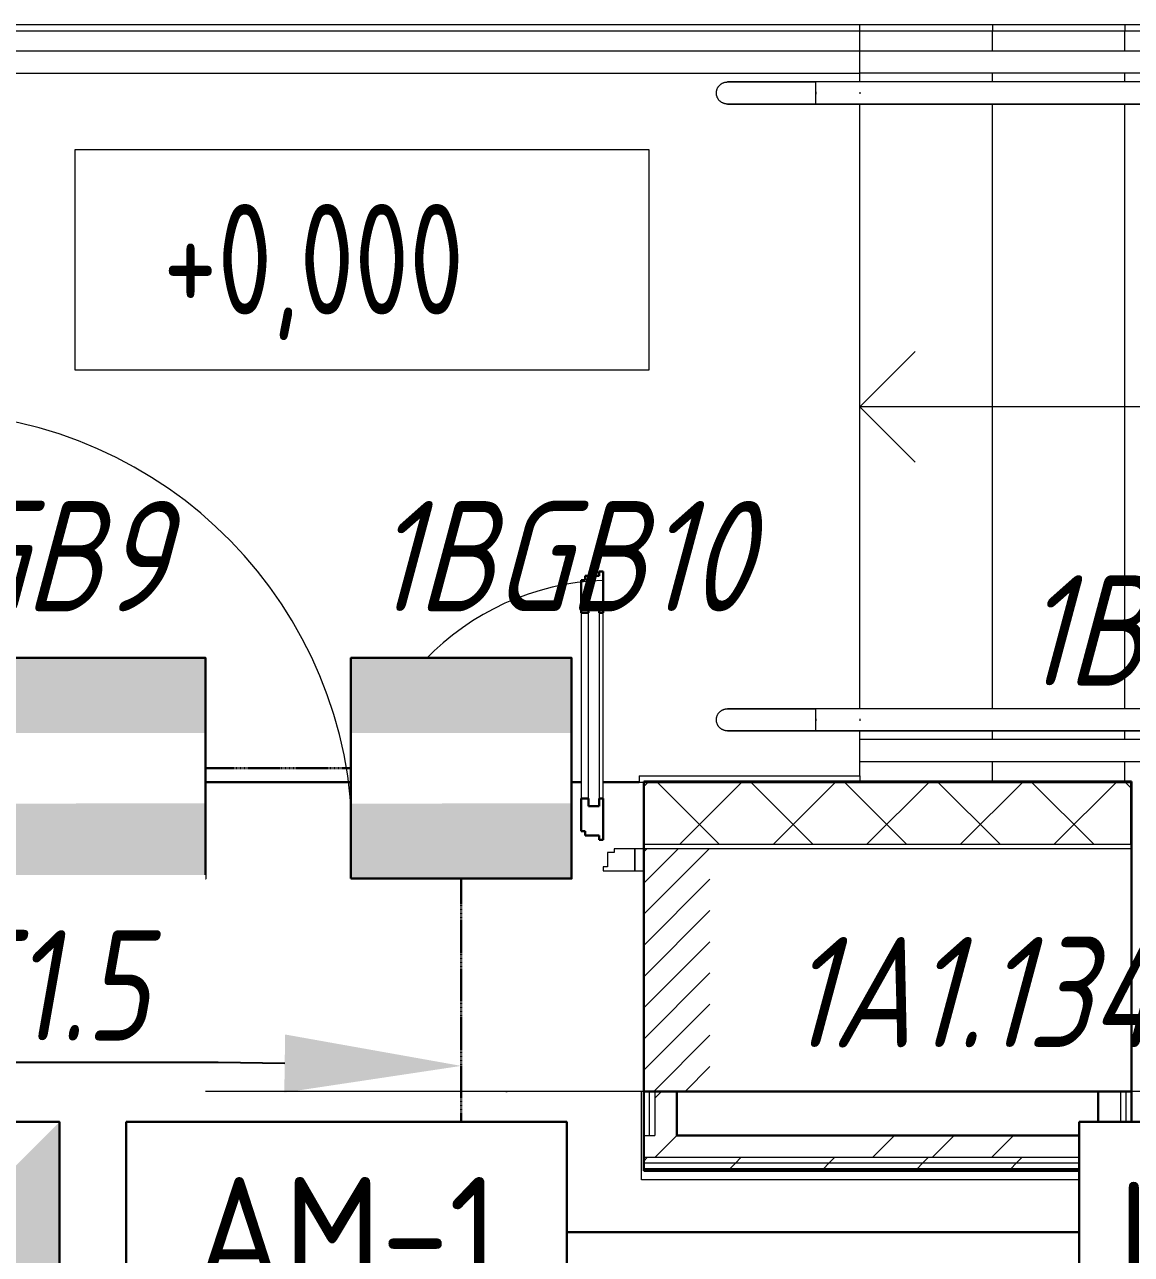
# Model space of a CAD drawing. Header units: millimetres. Extents: x -259793 to 1187961, y -549744 to 43070.
# Drawn here: x -26649 to -24141, y 26487 to 29273 of the extents above; entities that cross this region are included whole.
import ezdxf
from ezdxf import colors
from ezdxf.entities.mleader import LeaderData, LeaderLine
from ezdxf.enums import TextEntityAlignment as Align
from ezdxf.math import Vec2, Vec3

# ---------------------------------------------------------------- set-up
doc = ezdxf.new("R2010")
doc.units = ezdxf.units.MM
for name, pattern in [('ADSK_Линия сетки', [25, 20, -2.5, 0, -2.5]), ('ADSK_Штриховая_ш2 п1_5', [4.5, 3, -1.5]), ('штриховаяX2', [1.5, 1, -0.5])]:
    doc.linetypes.add(name, pattern=pattern)
for name, color, linetype, lineweight in [('RC-Выноски', 7, 'Continuous', 0), ('RC-Извещатели_охранные', 5, 'Continuous', 30), ('RC-Линии_связи-Адресные', 5, 'Continuous', 30), ('RC-Прочее_оборудование', 5, 'Continuous', 30), ('Аннотация', 7, 'Continuous', 18), ('Двери', 252, 'Continuous', 9), ('Лестницы', 252, 'Continuous', 9), ('лс', 5, 'Continuous', 30), ('Ограждение', 252, 'Continuous', 9), ('Оси', 252, 'Continuous', 9), ('Отметки', 7, 'Continuous', 9), ('Стены внутренние', 7, 'Continuous', 18), ('Стены наружные', 7, 'Continuous', 18), ('Стены штриховка', 7, 'Continuous', 9), ('Стрелки вверх', 7, 'Continuous', 18)]:
    doc.layers.add(name, color=color, linetype=linetype, lineweight=lineweight)
doc.layers.add('RC-Позиционные_обозначения', color=7, linetype='Continuous')
doc.layers.add('Двери открывание', color=7, linetype='Continuous', lineweight=9, true_color=0xc0c0c0)
doc.styles.add('GOST Common_3', font='', dxfattribs={"height": 3.5})
doc.styles.add('ISOCPEUR', font='isocpeur.ttf', dxfattribs={"width": 0.9, "height": 350})
doc.styles.add('RubezhCAD', font='', dxfattribs={"oblique": 10})
doc.styles.get("Standard").update_dxf_attribs({"font": ''})
doc.styles.get('GOST Common_3').set_extended_font_data('GOST 2.304 type A')
doc.styles.get('RubezhCAD').set_extended_font_data('GOST type A')
doc.styles.get('Standard').set_extended_font_data('GOST type B')

# ---------------------------------------------------------------- blocks, each defined once
blk = doc.blocks.new('RC-UGO-IOM-02')
at = {"layer": 'RC-Извещатели_охранные'}
blk.add_point((0, 0), dxfattribs=at)
blk.add_attdef('PSTN', text='', height=2.5, dxfattribs=at).set_placement((0.977, 2.603), align=Align.BOTTOM_LEFT)
blk.add_wipeout([(2.5, -2.5), (2.5, 2.5), (-2.5, 2.5), (-2.5, -2.5)]).dxf.layer = 'RC-Извещатели_охранные'
blk.add_wipeout([(-2.5, -2.5), (-2.5, 2.5), (2.5, 2.5), (2.5, -2.5)]).dxf.layer = 'RC-Извещатели_охранные'
h = blk.add_hatch(color=256, dxfattribs=at)
h.dxf.hatch_style = 1
h.paths.add_polyline_path([(2.5, 0.8), (2.5, 2.506), (-2.5, 2.499), (-2.5, 0.8)])
h = blk.add_hatch(color=256, dxfattribs=at)
h.dxf.hatch_style = 1
h.paths.add_polyline_path([(2.5, -2.5), (2.5, -0.794), (-2.5, -0.801), (-2.5, -2.5)])
blk.add_lwpolyline([(-2.5, -2.5), (2.5, -2.5), (2.5, 2.5), (-2.5, 2.5)], close=True, dxfattribs=at)
blk = doc.blocks.new('RC-UGO-AM-01')
at = {"layer": 'RC-Прочее_оборудование'}
blk.add_point((0, 0), dxfattribs=at)
blk.add_attdef('PSTN', text='', height=2.5, dxfattribs=at).set_placement((2.323, 2.403), align=Align.BOTTOM_LEFT)
blk.add_wipeout([(4.993, 2.499), (4.993, -2.499), (-4.993, -2.499), (-4.987, 2.499)]).dxf.layer = 'RC-Прочее_оборудование'
blk.add_wipeout([(-4.993, -2.499), (-4.993, 2.499), (4.993, 2.499), (4.993, -2.499)]).dxf.layer = 'RC-Прочее_оборудование'
blk.add_lwpolyline([(-4.993, 2.499), (4.993, 2.499), (4.993, -2.499), (-4.993, -2.499), (-4.993, 2.499)], close=True, dxfattribs=at)
blk.add_lwpolyline([(-4.993, 2.499), (-4.987, 2.499)], dxfattribs=at)
blk.add_lwpolyline([(-4.993, 2.499), (-4.987, 2.499)], dxfattribs=at)
at = {"layer": 'RC-Прочее_оборудование', "ltscale": 100, "style": 'ISOCPEUR', "width": 0.9}
blk.add_text('АМ-1', height=2.5, dxfattribs=at).set_placement((0, 0), align=Align.MIDDLE)
blk = doc.blocks.new('RC-UGO-IZ-01')
at = {"layer": 'RC-Прочее_оборудование'}
blk.add_point((2.5, 0), dxfattribs=at)
blk.add_attdef('PSTN', text='', height=2.5, dxfattribs=at).set_placement((5.664, 2.581), align=Align.BOTTOM_CENTER)
blk.add_wipeout([(2.493, -2.499), (-2.493, -2.499), (-2.493, 2.499), (2.493, 2.499)]).dxf.layer = 'RC-Прочее_оборудование'
blk.add_wipeout([(-2.493, -2.499), (-2.493, 2.499), (2.493, 2.499), (2.493, -2.499)]).dxf.layer = 'RC-Прочее_оборудование'
blk.add_lwpolyline([(-2.493, 2.499), (2.493, 2.499), (2.493, -2.499), (-2.493, -2.499), (-2.493, 2.499)], close=True, dxfattribs=at)
blk.add_lwpolyline([(-2.493, 2.499), (-2.487, 2.499)], dxfattribs=at)
blk.add_lwpolyline([(-2.493, 2.499), (-2.487, 2.499)], dxfattribs=at)
at = {"layer": 'RC-Прочее_оборудование', "ltscale": 100, "style": 'ISOCPEUR', "width": 0.9}
blk.add_text('ИЗ', height=2.5, dxfattribs=at).set_placement((0.145, -0.085), align=Align.MIDDLE)
blk = doc.blocks.new('RC-UGO-IOPPA-01')
at = {"layer": 'RC-Извещатели_охранные'}
blk.add_attdef('PSTN', text='', height=2.5, dxfattribs=at).set_placement((0.977, 2.603), align=Align.BOTTOM_LEFT)
blk.add_wipeout([(2.5, -2.5), (2.5, 2.5), (-2.5, 2.5), (-2.5, -2.5)]).dxf.layer = 'RC-Извещатели_охранные'
blk.add_wipeout([(-2.5, -2.5), (-2.5, 2.5), (2.5, 2.5), (2.5, -2.5)]).dxf.layer = 'RC-Извещатели_охранные'
h = blk.add_hatch(color=256, dxfattribs=at)
h.dxf.hatch_style = 1
h.paths.add_polyline_path([(2.5, -2.5), (2.5, 2.5), (0, 0)])
blk.add_lwpolyline([(-2.5, -2.5), (2.5, -2.5), (2.5, 2.5), (-2.5, 2.5)], close=True, dxfattribs=at)
blk = doc.blocks.new('1 этаж')
at = {"layer": 'Двери', "lineweight": 18, "true_color": 0x636466}
h = blk.add_hatch(dxfattribs=at)
h.set_pattern_fill('FP_2', color=251, style=0, pattern_type=2)
h.set_pattern_definition([(45, (-26220.8, 27131.27), (-35.3553, 35.3553), [])])
h.paths.add_polyline_path([(-25149.4, 26856.3), (-25095.8, 26856.3), (-25095.8, 27406.3), (-25245.8, 27406.3), (-25245.8, 26856.3)])
h.paths.add_polyline_path([(-26945.8, 26856.3), (-26945.8, 27406.3), (-27095.8, 27406.3), (-27095.8, 26856.3)])
at = {"layer": 'Аннотация', "color": 251, "lineweight": 20, "true_color": 0x636466}
for p, q in [((-26534, 28490.1), (-26534, 28990.1)), ((-26534, 28990.1), (-25234, 28990.1)), ((-25234, 28990.1), (-25234, 28490.1)), ((-25234, 28490.1), (-26534, 28490.1))]:
    blk.add_line(p, q, dxfattribs=at)
at = {"layer": 'Двери', "color": 251, "lineweight": 30, "true_color": 0x636466}
for p, q in [((-25337.8, 28034.3), (-25346.8, 28034.3)), ((-25346.8, 28034.3), (-25346.8, 28024.3)), ((-25337.8, 27940.3), (-25337.8, 28034.3)), ((-25378.8, 28014.3), (-25387.8, 28014.3)), ((-25387.8, 28014.3), (-25387.8, 27940.3)), ((-25346.8, 28024.3), (-25378.8, 28024.3)), ((-25378.8, 28024.3), (-25378.8, 28014.3)), ((-25370.8, 27940.3), (-25370.8, 27958.3)), ((-25370.8, 27958.3), (-25346.8, 27958.3)), ((-25346.8, 27958.3), (-25346.8, 27940.3)), ((-25387.8, 27940.3), (-25370.8, 27940.3)), ((-25346.8, 27940.3), (-25337.8, 27940.3)), ((-25387.8, 27520.3), (-25387.8, 27446.3)), ((-25387.8, 27520.3), (-25370.8, 27520.3)), ((-25370.8, 27520.3), (-25370.8, 27502.3)), ((-25370.8, 27502.3), (-25346.8, 27502.3)), ((-25346.8, 27520.3), (-25337.8, 27520.3)), ((-25346.8, 27502.3), (-25346.8, 27520.3)), ((-25337.8, 27426.3), (-25337.8, 27520.3)), ((-25387.8, 27446.3), (-25378.8, 27446.3)), ((-25378.8, 27446.3), (-25378.8, 27436.3)), ((-25378.8, 27436.3), (-25346.8, 27436.3)), ((-25346.8, 27436.3), (-25346.8, 27426.3)), ((-25346.8, 27426.3), (-25337.8, 27426.3))]:
    blk.add_line(p, q, dxfattribs=at)
at = {"layer": 'Двери', "color": 251, "true_color": 0x636466}
for p, q in [((-25370.8, 27502.3), (-25370.8, 27958.3)), ((-25370.8, 27958.3), (-25346.8, 27958.3)), ((-25346.8, 27958.3), (-25346.8, 27502.3)), ((-25387.8, 27940.3), (-25387.8, 27520.3)), ((-25337.8, 27520.3), (-25337.8, 27940.3)), ((-25346.8, 27502.3), (-25370.8, 27502.3)), ((-25312.8, 27397.3), (-25327.8, 27397.3)), ((-25327.8, 27397.3), (-25327.8, 27365.3)), ((-25312.8, 27406.3), (-25312.8, 27397.3)), ((-25265.8, 27406.3), (-25312.8, 27406.3)), ((-25245.8, 27406.3), (-25265.8, 27406.3)), ((-25265.8, 27406.3), (-25265.8, 27356.3)), ((-25265.8, 27356.3), (-25265.8, 27406.3)), ((-25245.8, 27356.3), (-25245.8, 27406.3)), ((-25327.8, 27365.3), (-25337.8, 27365.3)), ((-25337.8, 27365.3), (-25337.8, 27356.3)), ((-25337.8, 27356.3), (-25265.8, 27356.3)), ((-25265.8, 27356.3), (-25245.8, 27356.3))]:
    blk.add_line(p, q, dxfattribs=at)
at = {"layer": 'Двери', "color": 251, "linetype": 'ADSK_Штриховая_ш2 п1_5', "true_color": 0x636466}
for p, q in [((-25095.8, 27406.3), (-25245.8, 27406.3)), ((-25245.8, 27406.3), (-25245.8, 26856.3)), ((-25245.8, 26856.3), (-25095.8, 26856.3))]:
    blk.add_line(p, q, dxfattribs=at)
at = {"layer": 'Двери открывание', "color": 251, "true_color": 0x636466}
for centre, radius, start, end in [((-26873.8, 27426.3), 968, 0, 88.8161), ((-25317.8, 27426.3), 588, 91.9492, 180)]:
    blk.add_arc(centre, radius, start, end, dxfattribs=at)
at = {"layer": 'Лестницы', "color": 251, "true_color": 0x636466}
for p, q in [((-24755.8, 29258.3), (-27055.8, 29258.3)), ((-24755.8, 29213.3), (-24755.8, 29258.3)), ((-24455.8, 29258.3), (-24755.8, 29258.3)), ((-24755.8, 29213.3), (-24755.8, 29258.3)), ((-24155.8, 29258.3), (-24455.8, 29258.3)), ((-24455.8, 29213.3), (-24455.8, 29258.3)), ((-24455.8, 29213.3), (-24455.8, 29258.3)), ((-23855.8, 29258.3), (-24155.8, 29258.3)), ((-24155.8, 29213.3), (-24155.8, 29258.3)), ((-24155.8, 29213.3), (-24155.8, 29258.3)), ((-24755.8, 29143.3), (-24755.8, 29163.3)), ((-24755.8, 29143.3), (-24755.8, 29163.3)), ((-24455.8, 29143.3), (-24455.8, 29163.3)), ((-24455.8, 29143.3), (-24455.8, 29163.3)), ((-24155.8, 29143.3), (-24155.8, 29163.3)), ((-24155.8, 29143.3), (-24155.8, 29163.3)), ((-24755.8, 27723.3), (-24755.8, 29093.3)), ((-24755.8, 27723.3), (-24755.8, 29093.3)), ((-24455.8, 27723.3), (-24455.8, 29093.3)), ((-24455.8, 27723.3), (-24455.8, 29093.3)), ((-24155.8, 27723.3), (-24155.8, 29093.3)), ((-24155.8, 27723.3), (-24155.8, 29093.3)), ((-24755.8, 27653.3), (-24755.8, 27673.3)), ((-24755.8, 27653.3), (-24755.8, 27673.3)), ((-24455.8, 27653.3), (-24455.8, 27673.3)), ((-24455.8, 27653.3), (-24455.8, 27673.3)), ((-24155.8, 27653.3), (-24155.8, 27673.3)), ((-24155.8, 27653.3), (-24155.8, 27673.3)), ((-24755.8, 27571.3), (-24755.8, 27603.3)), ((-24755.8, 27571.3), (-24755.8, 27603.3)), ((-24455.8, 27558.3), (-24455.8, 27603.3)), ((-24455.8, 27558.3), (-24455.8, 27603.3)), ((-24155.8, 27558.3), (-24155.8, 27603.3)), ((-24155.8, 27558.3), (-24155.8, 27603.3)), ((-26803.8, 27556.3), (-25387.8, 27556.3)), ((-25337.8, 27556.3), (-25255.8, 27556.3))]:
    blk.add_line(p, q, dxfattribs=at)
at = {"layer": 'Ограждение', "color": 251, "true_color": 0x636466}
for p, q in [((-24755.8, 29213.3), (-27010.8, 29213.3)), ((-24756.2, 29163.3), (-24756.2, 29213.3)), ((-23255.8, 29213.3), (-24756.2, 29213.3)), ((-24755.8, 29185.9), (-24755.8, 29190.6)), ((-26960.8, 29163.3), (-24755.8, 29163.3)), ((-24762.4, 29143.3), (-24856.2, 29143.3)), ((-24856.2, 29093.3), (-24856.2, 29143.3)), ((-24756.2, 29143.3), (-24856.2, 29143.3)), ((-23262, 29143.3), (-24762.4, 29143.3)), ((-23255.8, 29163.3), (-24756.2, 29163.3)), ((-23255.8, 29143.3), (-24756.2, 29143.3)), ((-24856.2, 29120.6), (-24856.2, 29115.9)), ((-24856.2, 29118.3), (-24856.2, 29120.6)), ((-24856.2, 29115.9), (-24856.2, 29118.3)), ((-24856.2, 29093.3), (-24762.4, 29093.3)), ((-24756.2, 29093.3), (-24856.2, 29093.3)), ((-24762.4, 29093.3), (-23262, 29093.3)), ((-23255.8, 29093.3), (-24756.2, 29093.3)), ((-24762.4, 27723.3), (-24856.2, 27723.3)), ((-24856.2, 27673.3), (-24856.2, 27723.3)), ((-24756.2, 27723.3), (-24856.2, 27723.3)), ((-23262, 27723.3), (-24762.4, 27723.3)), ((-23255.8, 27723.3), (-24756.2, 27723.3)), ((-24856.2, 27700.6), (-24856.2, 27695.9)), ((-24856.2, 27698.3), (-24856.2, 27700.6)), ((-24856.2, 27695.9), (-24856.2, 27698.3)), ((-24856.2, 27673.3), (-24762.4, 27673.3)), ((-24756.2, 27673.3), (-24856.2, 27673.3)), ((-24762.4, 27673.3), (-23262, 27673.3)), ((-23255.8, 27673.3), (-24756.2, 27673.3)), ((-24756.2, 27603.3), (-24756.2, 27653.3)), ((-23255.8, 27653.3), (-24756.2, 27653.3)), ((-23255.8, 27603.3), (-24756.2, 27603.3)), ((-25250.8, 26656.3), (-25250.8, 26856.3)), ((-25245.8, 26856.3), (-25250.8, 26856.3)), ((-22390.8, 26856.3), (-24140.8, 26856.3)), ((-11050.8, 26656.3), (-25250.8, 26656.3))]:
    blk.add_line(p, q, dxfattribs=at)
at = {"layer": 'Ограждение', "color": 251, "true_color": 0x636466, "flags": 128}
for points in [[(-25081.2, 29118.3), (-25081.2, 29119.3), (-25081.1, 29120.3), (-25081, 29121.3), (-25080.9, 29122.3), (-25080.7, 29123.2), (-25080.5, 29124.2), (-25080.2, 29125.2), (-25079.9, 29126.1), (-25079.6, 29127.1), (-25079.2, 29128), (-25078.8, 29128.9), (-25078.3, 29129.8), (-25077.9, 29130.7), (-25077.4, 29131.5), (-25076.8, 29132.4), (-25076.2, 29133.2), (-25075.6, 29134), (-25075, 29134.8), (-25074.3, 29135.5), (-25073.6, 29136.2), (-25072.9, 29136.9), (-25072.1, 29137.5), (-25071.3, 29138.2), (-25070.5, 29138.7), (-25069.7, 29139.3), (-25068.8, 29139.8), (-25068, 29140.3), (-25067.1, 29140.8), (-25066.2, 29141.2), (-25065.2, 29141.6), (-25064.3, 29141.9), (-25063.3, 29142.2), (-25062.4, 29142.5), (-25061.4, 29142.7), (-25060.4, 29142.9), (-25059.4, 29143.1), (-25058.4, 29143.2), (-25057.4, 29143.2), (-25056.4, 29143.3), (-25056.2, 29143.3)], [(-24856.2, 29143.3), (-24864.2, 29143.3), (-24872.2, 29143.3), (-24880.1, 29143.3), (-24888, 29143.3), (-24895.9, 29143.3), (-24903.7, 29143.3), (-24911.4, 29143.3), (-24919.1, 29143.3), (-24926.6, 29143.3), (-24934.1, 29143.3), (-24941.4, 29143.3), (-24948.5, 29143.3), (-24955.5, 29143.3), (-24962.4, 29143.3), (-24969.1, 29143.3), (-24975.6, 29143.3), (-24981.9, 29143.3), (-24988, 29143.3), (-24994, 29143.3), (-24999.6, 29143.3), (-25005.1, 29143.3), (-25010.3, 29143.3), (-25015.3, 29143.3), (-25020, 29143.3), (-25024.5, 29143.3), (-25028.7, 29143.3), (-25032.6, 29143.3), (-25036.2, 29143.3), (-25039.5, 29143.3), (-25042.6, 29143.3), (-25045.3, 29143.3), (-25047.8, 29143.3), (-25049.9, 29143.3), (-25051.7, 29143.3), (-25053.3, 29143.3), (-25054.5, 29143.3), (-25055.3, 29143.3), (-25055.9, 29143.3), (-25056.2, 29143.3), (-25056.2, 29143.3)], [(-25056.2, 29143.3), (-25056, 29143.3), (-25055.5, 29143.3), (-25054.7, 29143.3), (-25053.6, 29143.3), (-25052.2, 29143.3), (-25050.4, 29143.3), (-25048.4, 29143.3), (-25046, 29143.3), (-25043.4, 29143.3), (-25040.4, 29143.3), (-25037.1, 29143.3), (-25033.6, 29143.3), (-25029.7, 29143.3), (-25025.6, 29143.3), (-25021.2, 29143.3), (-25016.6, 29143.3), (-25011.7, 29143.3), (-25006.5, 29143.3), (-25001.1, 29143.3), (-24995.5, 29143.3), (-24989.7, 29143.3), (-24983.6, 29143.3), (-24977.3, 29143.3), (-24970.9, 29143.3), (-24964.2, 29143.3), (-24957.4, 29143.3), (-24950.4, 29143.3), (-24943.3, 29143.3), (-24936, 29143.3), (-24928.6, 29143.3), (-24921.1, 29143.3), (-24913.5, 29143.3), (-24905.8, 29143.3), (-24898, 29143.3), (-24890.2, 29143.3), (-24882.3, 29143.3), (-24874.3, 29143.3), (-24866.3, 29143.3), (-24858.3, 29143.3), (-24856.2, 29143.3)], [(-25056.2, 29093.3), (-25057.2, 29093.3), (-25058.2, 29093.3), (-25059.2, 29093.4), (-25060.2, 29093.6), (-25061.1, 29093.8), (-25062.1, 29094), (-25063.1, 29094.2), (-25064, 29094.5), (-25065, 29094.9), (-25065.9, 29095.2), (-25066.8, 29095.7), (-25067.7, 29096.1), (-25068.6, 29096.6), (-25069.5, 29097.1), (-25070.3, 29097.6), (-25071.1, 29098.2), (-25071.9, 29098.8), (-25072.7, 29099.5), (-25073.4, 29100.1), (-25074.1, 29100.9), (-25074.8, 29101.6), (-25075.4, 29102.3), (-25076.1, 29103.1), (-25076.7, 29103.9), (-25077.2, 29104.8), (-25077.7, 29105.6), (-25078.2, 29106.5), (-25078.7, 29107.4), (-25079.1, 29108.3), (-25079.5, 29109.2), (-25079.8, 29110.1), (-25080.1, 29111.1), (-25080.4, 29112.1), (-25080.6, 29113), (-25080.8, 29114), (-25081, 29115), (-25081.1, 29116), (-25081.1, 29117), (-25081.2, 29118), (-25081.2, 29118.3)], [(-24856.2, 29093.3), (-24864.2, 29093.3), (-24872.2, 29093.3), (-24880.1, 29093.3), (-24888, 29093.3), (-24895.9, 29093.3), (-24903.7, 29093.3), (-24911.4, 29093.3), (-24919.1, 29093.3), (-24926.6, 29093.3), (-24934.1, 29093.3), (-24941.4, 29093.3), (-24948.5, 29093.3), (-24955.5, 29093.3), (-24962.4, 29093.3), (-24969.1, 29093.3), (-24975.6, 29093.3), (-24981.9, 29093.3), (-24988, 29093.3), (-24994, 29093.3), (-24999.6, 29093.3), (-25005.1, 29093.3), (-25010.3, 29093.3), (-25015.3, 29093.3), (-25020, 29093.3), (-25024.5, 29093.3), (-25028.7, 29093.3), (-25032.6, 29093.3), (-25036.2, 29093.3), (-25039.5, 29093.3), (-25042.6, 29093.3), (-25045.3, 29093.3), (-25047.8, 29093.3), (-25049.9, 29093.3), (-25051.7, 29093.3), (-25053.3, 29093.3), (-25054.5, 29093.3), (-25055.3, 29093.3), (-25055.9, 29093.3), (-25056.2, 29093.3), (-25056.2, 29093.3)], [(-25056.2, 29093.3), (-25056, 29093.3), (-25055.5, 29093.3), (-25054.7, 29093.3), (-25053.6, 29093.3), (-25052.2, 29093.3), (-25050.4, 29093.3), (-25048.4, 29093.3), (-25046, 29093.3), (-25043.4, 29093.3), (-25040.4, 29093.3), (-25037.1, 29093.3), (-25033.6, 29093.3), (-25029.7, 29093.3), (-25025.6, 29093.3), (-25021.2, 29093.3), (-25016.6, 29093.3), (-25011.7, 29093.3), (-25006.5, 29093.3), (-25001.1, 29093.3), (-24995.5, 29093.3), (-24989.7, 29093.3), (-24983.6, 29093.3), (-24977.3, 29093.3), (-24970.9, 29093.3), (-24964.2, 29093.3), (-24957.4, 29093.3), (-24950.4, 29093.3), (-24943.3, 29093.3), (-24936, 29093.3), (-24928.6, 29093.3), (-24921.1, 29093.3), (-24913.5, 29093.3), (-24905.8, 29093.3), (-24898, 29093.3), (-24890.2, 29093.3), (-24882.3, 29093.3), (-24874.3, 29093.3), (-24866.3, 29093.3), (-24858.3, 29093.3), (-24856.2, 29093.3)], [(-25081.2, 27698.3), (-25081.2, 27699.3), (-25081.1, 27700.3), (-25081, 27701.3), (-25080.9, 27702.3), (-25080.7, 27703.2), (-25080.5, 27704.2), (-25080.2, 27705.2), (-25079.9, 27706.1), (-25079.6, 27707.1), (-25079.2, 27708), (-25078.8, 27708.9), (-25078.3, 27709.8), (-25077.9, 27710.7), (-25077.4, 27711.5), (-25076.8, 27712.4), (-25076.2, 27713.2), (-25075.6, 27714), (-25075, 27714.8), (-25074.3, 27715.5), (-25073.6, 27716.2), (-25072.9, 27716.9), (-25072.1, 27717.5), (-25071.3, 27718.2), (-25070.5, 27718.7), (-25069.7, 27719.3), (-25068.8, 27719.8), (-25068, 27720.3), (-25067.1, 27720.8), (-25066.2, 27721.2), (-25065.2, 27721.6), (-25064.3, 27721.9), (-25063.3, 27722.2), (-25062.4, 27722.5), (-25061.4, 27722.7), (-25060.4, 27722.9), (-25059.4, 27723.1), (-25058.4, 27723.2), (-25057.4, 27723.2), (-25056.4, 27723.3), (-25056.2, 27723.3)], [(-24856.2, 27723.3), (-24864.2, 27723.3), (-24872.2, 27723.3), (-24880.1, 27723.3), (-24888, 27723.3), (-24895.9, 27723.3), (-24903.7, 27723.3), (-24911.4, 27723.3), (-24919.1, 27723.3), (-24926.6, 27723.3), (-24934.1, 27723.3), (-24941.4, 27723.3), (-24948.5, 27723.3), (-24955.5, 27723.3), (-24962.4, 27723.3), (-24969.1, 27723.3), (-24975.6, 27723.3), (-24981.9, 27723.3), (-24988, 27723.3), (-24994, 27723.3), (-24999.6, 27723.3), (-25005.1, 27723.3), (-25010.3, 27723.3), (-25015.3, 27723.3), (-25020, 27723.3), (-25024.5, 27723.3), (-25028.7, 27723.3), (-25032.6, 27723.3), (-25036.2, 27723.3), (-25039.5, 27723.3), (-25042.6, 27723.3), (-25045.3, 27723.3), (-25047.8, 27723.3), (-25049.9, 27723.3), (-25051.7, 27723.3), (-25053.3, 27723.3), (-25054.5, 27723.3), (-25055.3, 27723.3), (-25055.9, 27723.3), (-25056.2, 27723.3), (-25056.2, 27723.3)], [(-25056.2, 27723.3), (-25056, 27723.3), (-25055.5, 27723.3), (-25054.7, 27723.3), (-25053.6, 27723.3), (-25052.2, 27723.3), (-25050.4, 27723.3), (-25048.4, 27723.3), (-25046, 27723.3), (-25043.4, 27723.3), (-25040.4, 27723.3), (-25037.1, 27723.3), (-25033.6, 27723.3), (-25029.7, 27723.3), (-25025.6, 27723.3), (-25021.2, 27723.3), (-25016.6, 27723.3), (-25011.7, 27723.3), (-25006.5, 27723.3), (-25001.1, 27723.3), (-24995.5, 27723.3), (-24989.7, 27723.3), (-24983.6, 27723.3), (-24977.3, 27723.3), (-24970.9, 27723.3), (-24964.2, 27723.3), (-24957.4, 27723.3), (-24950.4, 27723.3), (-24943.3, 27723.3), (-24936, 27723.3), (-24928.6, 27723.3), (-24921.1, 27723.3), (-24913.5, 27723.3), (-24905.8, 27723.3), (-24898, 27723.3), (-24890.2, 27723.3), (-24882.3, 27723.3), (-24874.3, 27723.3), (-24866.3, 27723.3), (-24858.3, 27723.3), (-24856.2, 27723.3)], [(-25056.2, 27673.3), (-25057.2, 27673.3), (-25058.2, 27673.3), (-25059.2, 27673.4), (-25060.2, 27673.6), (-25061.1, 27673.8), (-25062.1, 27674), (-25063.1, 27674.2), (-25064, 27674.5), (-25065, 27674.9), (-25065.9, 27675.2), (-25066.8, 27675.7), (-25067.7, 27676.1), (-25068.6, 27676.6), (-25069.5, 27677.1), (-25070.3, 27677.6), (-25071.1, 27678.2), (-25071.9, 27678.8), (-25072.7, 27679.5), (-25073.4, 27680.1), (-25074.1, 27680.9), (-25074.8, 27681.6), (-25075.4, 27682.3), (-25076.1, 27683.1), (-25076.7, 27683.9), (-25077.2, 27684.8), (-25077.7, 27685.6), (-25078.2, 27686.5), (-25078.7, 27687.4), (-25079.1, 27688.3), (-25079.5, 27689.2), (-25079.8, 27690.1), (-25080.1, 27691.1), (-25080.4, 27692.1), (-25080.6, 27693), (-25080.8, 27694), (-25081, 27695), (-25081.1, 27696), (-25081.1, 27697), (-25081.2, 27698), (-25081.2, 27698.3)], [(-24856.2, 27673.3), (-24864.2, 27673.3), (-24872.2, 27673.3), (-24880.1, 27673.3), (-24888, 27673.3), (-24895.9, 27673.3), (-24903.7, 27673.3), (-24911.4, 27673.3), (-24919.1, 27673.3), (-24926.6, 27673.3), (-24934.1, 27673.3), (-24941.4, 27673.3), (-24948.5, 27673.3), (-24955.5, 27673.3), (-24962.4, 27673.3), (-24969.1, 27673.3), (-24975.6, 27673.3), (-24981.9, 27673.3), (-24988, 27673.3), (-24994, 27673.3), (-24999.6, 27673.3), (-25005.1, 27673.3), (-25010.3, 27673.3), (-25015.3, 27673.3), (-25020, 27673.3), (-25024.5, 27673.3), (-25028.7, 27673.3), (-25032.6, 27673.3), (-25036.2, 27673.3), (-25039.5, 27673.3), (-25042.6, 27673.3), (-25045.3, 27673.3), (-25047.8, 27673.3), (-25049.9, 27673.3), (-25051.7, 27673.3), (-25053.3, 27673.3), (-25054.5, 27673.3), (-25055.3, 27673.3), (-25055.9, 27673.3), (-25056.2, 27673.3), (-25056.2, 27673.3)], [(-25056.2, 27673.3), (-25056, 27673.3), (-25055.5, 27673.3), (-25054.7, 27673.3), (-25053.6, 27673.3), (-25052.2, 27673.3), (-25050.4, 27673.3), (-25048.4, 27673.3), (-25046, 27673.3), (-25043.4, 27673.3), (-25040.4, 27673.3), (-25037.1, 27673.3), (-25033.6, 27673.3), (-25029.7, 27673.3), (-25025.6, 27673.3), (-25021.2, 27673.3), (-25016.6, 27673.3), (-25011.7, 27673.3), (-25006.5, 27673.3), (-25001.1, 27673.3), (-24995.5, 27673.3), (-24989.7, 27673.3), (-24983.6, 27673.3), (-24977.3, 27673.3), (-24970.9, 27673.3), (-24964.2, 27673.3), (-24957.4, 27673.3), (-24950.4, 27673.3), (-24943.3, 27673.3), (-24936, 27673.3), (-24928.6, 27673.3), (-24921.1, 27673.3), (-24913.5, 27673.3), (-24905.8, 27673.3), (-24898, 27673.3), (-24890.2, 27673.3), (-24882.3, 27673.3), (-24874.3, 27673.3), (-24866.3, 27673.3), (-24858.3, 27673.3), (-24856.2, 27673.3)]]:
    blk.add_lwpolyline(points, dxfattribs=at)
at = {"layer": 'Ограждение', "color": 251, "true_color": 0x636466}
for points in [[(-24756.2, 29120.3), (-24756.2, 29119.6), (-24756.2, 29118.3), (-24756.2, 29116.9), (-24756.2, 29116.2)], [(-24756.2, 27700.3), (-24756.2, 27699.6), (-24756.2, 27698.3), (-24756.2, 27696.9), (-24756.2, 27696.2)]]:
    blk.add_open_spline(points, degree=3, dxfattribs=at)
at = {"layer": 'Оси', "color": 251, "linetype": 'ADSK_Линия сетки', "ltscale": 100, "true_color": 0x636466}
blk.add_line((-805.8, 26856.3), (-72528.1, 26856.3), dxfattribs=at)
at = {"layer": 'Стены внутренние', "color": 251, "true_color": 0x636466}
for p, q in [((-26803.8, 27558.3), (-25387.8, 27558.3)), ((-25337.8, 27558.3), (-25255.8, 27558.3)), ((-24140.8, 27406.3), (-25245.8, 27406.3)), ((-25250.8, 26856.3), (-26945.8, 26856.3))]:
    blk.add_line(p, q, dxfattribs=at)
at = {"layer": 'Стены внутренние', "color": 251, "lineweight": 30, "true_color": 0x636466}
for p, q in [((-24140.8, 27558.3), (-25245.8, 27558.3)), ((-25245.8, 27558.3), (-25245.8, 27416.3)), ((-24140.8, 27416.3), (-24140.8, 27558.3)), ((-25245.8, 26856.3), (-25245.8, 27406.3)), ((-24140.8, 26856.3), (-24140.8, 27406.3)), ((-24215.8, 26856.3), (-25170.8, 26856.3))]:
    blk.add_line(p, q, dxfattribs=at)
at = {"layer": 'Стены внутренние', "color": 251, "linetype": 'Continuous', "lineweight": 9, "true_color": 0x636466}
for p, q in [((-25243.8, 27548.8), (-25236.4, 27556.3)), ((-25074.7, 27416.3), (-25214.7, 27556.3)), ((-25164.2, 27416.3), (-25024.2, 27556.3)), ((-25006.7, 27558.3), (-25007.9, 27556.3)), ((-24862.6, 27416.3), (-25002.6, 27556.3)), ((-24952.1, 27416.3), (-24812.1, 27556.3)), ((-24650.4, 27416.3), (-24790.4, 27556.3)), ((-24740, 27416.3), (-24600, 27556.3)), ((-24438.3, 27416.3), (-24578.3, 27556.3)), ((-24527.8, 27416.3), (-24387.8, 27556.3)), ((-24226.2, 27416.3), (-24366.2, 27556.3)), ((-24328.8, 27556.3), (-24329.9, 27558.3)), ((-24315.7, 27416.3), (-24175.7, 27556.3)), ((-24142.8, 27545), (-24154, 27556.3)), ((-25243.8, 27515.5), (-25245.8, 27519))]:
    blk.add_line(p, q, dxfattribs=at)
at = {"layer": 'Стены наружные', "color": 251, "true_color": 0x636466}
for p, q in [((-27070.8, 29273.3), (-23242.8, 29273.3)), ((-24755.8, 29258.3), (-27055.8, 29258.3)), ((-24755.8, 29258.3), (-24755.8, 29273.3)), ((-24455.8, 29273.3), (-24455.8, 29258.3)), ((-24155.8, 29273.3), (-24155.8, 29258.3)), ((-25255.8, 27571.3), (-24755.8, 27571.3)), ((-25255.8, 27571.3), (-25255.8, 27556.3)), ((-25245.8, 27556.3), (-25255.8, 27556.3)), ((-24755.8, 27571.3), (-24755.8, 27558.3))]:
    blk.add_line(p, q, dxfattribs=at)
at = {"layer": 'Стены наружные', "color": 251, "lineweight": 30, "true_color": 0x636466}
for p, q in [((-25245.8, 27416.3), (-25245.8, 27406.3)), ((-24140.8, 27406.3), (-24140.8, 27416.3)), ((-25245.8, 26856.3), (-25245.8, 26681.3)), ((-25170.8, 26856.3), (-25245.8, 26856.3)), ((-25170.8, 26756.3), (-25170.8, 26856.3)), ((-24215.8, 26856.3), (-24215.8, 26756.3)), ((-24140.8, 26856.3), (-24215.8, 26856.3)), ((-24140.8, 26681.3), (-24140.8, 26856.3)), ((-24215.8, 26756.3), (-25170.8, 26756.3)), ((-25245.8, 26676.3), (-25245.8, 26681.3)), ((-25245.8, 26676.3), (-24140.8, 26676.3)), ((-24140.8, 26676.3), (-24140.8, 26681.3))]:
    blk.add_line(p, q, dxfattribs=at)
at = {"layer": 'Стены наружные', "color": 251, "linetype": 'Continuous', "lineweight": 9, "true_color": 0x636466}
for p, q in [((-25220.8, 26841.4), (-25205.9, 26856.3)), ((-25221, 26706.3), (-25171, 26756.3)), ((-25171, 26756.3), (-25170.8, 26756.5)), ((-24727.5, 26706.3), (-24677.5, 26756.3)), ((-24592.6, 26706.3), (-24542.6, 26756.3)), ((-24457.7, 26706.3), (-24407.7, 26756.3)), ((-25245.8, 26698.3), (-25237.8, 26706.3)), ((-25050.7, 26681.3), (-25038.2, 26693.8)), ((-25038.2, 26693.8), (-25025.7, 26706.3)), ((-24838.6, 26681.3), (-24826.1, 26693.8)), ((-24826.1, 26693.8), (-24813.6, 26706.3)), ((-24626.4, 26681.3), (-24613.9, 26693.8)), ((-24613.9, 26693.8), (-24601.4, 26706.3)), ((-24414.3, 26681.3), (-24401.8, 26693.8)), ((-24401.8, 26693.8), (-24389.3, 26706.3)), ((-24202.2, 26681.3), (-24189.7, 26693.8)), ((-24189.7, 26693.8), (-24177.2, 26706.3)), ((-25055.7, 26676.3), (-25050.7, 26681.3)), ((-24631.4, 26676.3), (-24626.4, 26681.3)), ((-24207.2, 26676.3), (-24202.2, 26681.3))]:
    blk.add_line(p, q, dxfattribs=at)
at = {"layer": 'Стены штриховка', "color": 251, "true_color": 0x636466}
for p, q in [((-25243.8, 27416.3), (-25243.8, 27556.3)), ((-25243.8, 27556.3), (-24142.8, 27556.3)), ((-24142.8, 27556.3), (-24142.8, 27416.3)), ((-25245.8, 27416.3), (-24140.8, 27416.3)), ((-25233.3, 26856.3), (-25233.3, 26756.3)), ((-25220.8, 26856.3), (-25220.8, 26756.3)), ((-24165.8, 26856.3), (-24165.8, 26756.3)), ((-24153.3, 26856.3), (-24153.3, 26756.3)), ((-25245.8, 26756.3), (-25220.8, 26756.3)), ((-24165.8, 26756.3), (-24140.8, 26756.3)), ((-24140.8, 26706.3), (-25245.8, 26706.3)), ((-24140.8, 26693.8), (-25245.8, 26693.8)), ((-24140.8, 26681.3), (-25245.8, 26681.3)), ((-25245.8, 26681.3), (-24140.8, 26681.3))]:
    blk.add_line(p, q, dxfattribs=at)
at = {"layer": 'Стрелки вверх', "color": 251, "true_color": 0x636466}
for p, q in [((-24755.8, 28407.3), (-24630.8, 28532.3)), ((-24455.8, 28407.3), (-24755.8, 28407.3)), ((-24755.8, 28407.3), (-24630.8, 28282.3)), ((-24155.8, 28407.3), (-24455.8, 28407.3)), ((-23855.8, 28407.3), (-24155.8, 28407.3))]:
    blk.add_line(p, q, dxfattribs=at)
at = {"layer": 'Отметки', "color": 251, "true_color": 0x636466, "style": 'GOST Common_3', "width": 0.9}
blk.add_text('+0,000', height=250, dxfattribs=at).set_placement((-26335.1, 28616.8))

msp = doc.modelspace()

# ---------------------------------------------------------------- block references
msp.add_blockref('1 этаж', (0, 0))

# ---------------------------------------------------------------- next in the draw order: block references
at = {"layer": 'RC-Извещатели_охранные', "color": 1, "ltscale": 0.01}
ref = msp.add_blockref('RC-UGO-IOM-02', (-26488.5, 27588.47157), dxfattribs=dict(at, xscale=100, yscale=100, zscale=100))
ref.add_attrib('PSTN', '1BGB9', dxfattribs={"layer": 'RC-Позиционные_обозначения', "height": 250, "style": 'RubezhCAD', "oblique": 15}).set_placement((-26710.69383, 27869.08524), align=Align.BOTTOM_CENTER)
ref = msp.add_blockref('RC-UGO-IOM-02', (-25659.35738, 27588.47157), dxfattribs=dict(at, xscale=100, yscale=100, zscale=100))
ref.add_attrib('PSTN', '1BGB10', dxfattribs={"layer": 'RC-Позиционные_обозначения', "height": 250, "style": 'RubezhCAD', "oblique": 15}).set_placement((-25433.45143, 27869.08524), align=Align.BOTTOM_CENTER)
at = {"layer": 'RC-Прочее_оборудование', "color": 1, "ltscale": 0.01}
ref = msp.add_blockref('RC-UGO-AM-01', (-25919.39559, 26537.23107), dxfattribs=dict(at, xscale=100, yscale=100, zscale=100))
ref.add_attrib('PSTN', '1A1.133', (-25541.00556, 25954.21161), dxfattribs={"layer": 'RC-Позиционные_обозначения', "height": 250, "style": 'RubezhCAD', "oblique": 15})

# ---------------------------------------------------------------- next in the draw order: linework, layer by layer
at = {"layer": 'лс', "linetype": 'штриховаяX2', "ltscale": 2}
msp.add_line((-26238.5, 27588.47157), (-25909.35738, 27588.47157), dxfattribs=at)

# ---------------------------------------------------------------- next in the draw order: block references
at = {"layer": 'RC-Извещатели_охранные'}
ref = msp.add_blockref('RC-UGO-IOPPA-01', (-26819.72519, 26537.23107), dxfattribs=dict(at, xscale=100, yscale=100, zscale=100))
ref.add_attrib('PSTN', '1BGL1.131', dxfattribs={"layer": 'RC-Позиционные_обозначения', "height": 250, "style": 'RubezhCAD', "oblique": 10}).set_placement((-26792.23012, 25844.71334), align=Align.BOTTOM_CENTER)
at = {"layer": 'RC-Прочее_оборудование', "color": 1, "ltscale": 0.01}
ref = msp.add_blockref('RC-UGO-IZ-01', (-24009.99256, 26537.23107), dxfattribs=dict(at, xscale=100, yscale=100, zscale=100))
ref.add_attrib('PSTN', '1A1.134', (-24921.12783, 26956.26895), dxfattribs={"layer": 'RC-Позиционные_обозначения', "height": 250, "style": 'RubezhCAD', "oblique": 15})

# ---------------------------------------------------------------- next in the draw order: leaders
at = {"layer": 'RC-Выноски', "ltscale": 0.01}
ml = msp.add_multileader_mtext('Standard', dxfattribs=at)
ml.set_content('ШС1.5', color=256, style='RubezhCAD')
ml.set_leader_properties()
ml.build(insert=Vec2(0, 0))
ml.multileader.update_dxf_attribs({"has_text_frame": 1, "text_left_attachment_type": 6, "text_right_attachment_type": 6, "dogleg_length": 2, "arrow_head_size": 400, "scale": 100})
ctx = ml.context
ctx.base_point, ctx.scale, ctx.char_height, ctx.arrow_head_size, ctx.landing_gap_size, ctx.plane_origin = Vec3(-27159.19208, 26921.63476), 100, 250, 400, 100, Vec3(-314902.20061, -17622.51811)
ctx.left_attachment, ctx.right_attachment, ctx.text_align_type = 6, 6, 2
notes = []
notes.append((ctx, [(1, (1, 1, 0), (-26210.21143, 26921.63476), (-1, 0), 53.6743, [(0, [(-25659.35738, 26914.19744)], 0, [])])]))
ctx.mtext.insert, ctx.mtext.alignment, ctx.mtext.flow_direction = Vec3(-26363.88574, 27221.63476), 3, 5
ctx.mtext.has_bg_fill, ctx.mtext.bg_color, ctx.mtext.bg_scale_factor, ctx.mtext.bg_transparency, ctx.mtext.use_window_bg_color = 1, -1027028792, 1.5, 0, 1
for ctx, leaders in notes:
    for number, flags, end, landing, length, lines in leaders:
        leader = LeaderData()
        leader.index, (leader.has_last_leader_line, leader.has_dogleg_vector, leader.attachment_direction) = number, flags
        leader.last_leader_point, leader.dogleg_vector, leader.dogleg_length = Vec3(end), Vec3(landing), length
        for number, points, colour, breaks in lines:
            line = LeaderLine()
            line.index, line.vertices, line.color, line.breaks = number, Vec3.list(points), colors.encode_raw_color(colour), breaks
            leader.lines.append(line)
        ctx.leaders.append(leader)

# ---------------------------------------------------------------- next in the draw order: linework, layer by layer
at = {"layer": 'RC-Линии_связи-Адресные', "linetype": 'штриховаяX2', "ltscale": 2}
msp.add_line((-25659.35738, 27338.47157), (-25659.35738, 26787.16359), dxfattribs=at)
at = {"layer": 'лс'}
msp.add_line((-25420.11044, 26537.23107), (-24259.27771, 26537.23107), dxfattribs=at)

# ---------------------------------------------------------------- next in the draw order: block references
at = {"layer": 'RC-Извещатели_охранные', "color": 1, "ltscale": 0.01}
ref = msp.add_blockref('RC-UGO-IOM-02', (-23626.35638, 27379.85918), dxfattribs=dict(at, xscale=100, yscale=100, zscale=100))
ref.add_attrib('PSTN', '1BGB1.136', dxfattribs={"layer": 'RC-Позиционные_обозначения', "height": 250, "style": 'RubezhCAD', "oblique": 15}).set_placement((-23806.69186, 27700.82447), align=Align.BOTTOM_CENTER)

doc.saveas('drawing.dxf')
